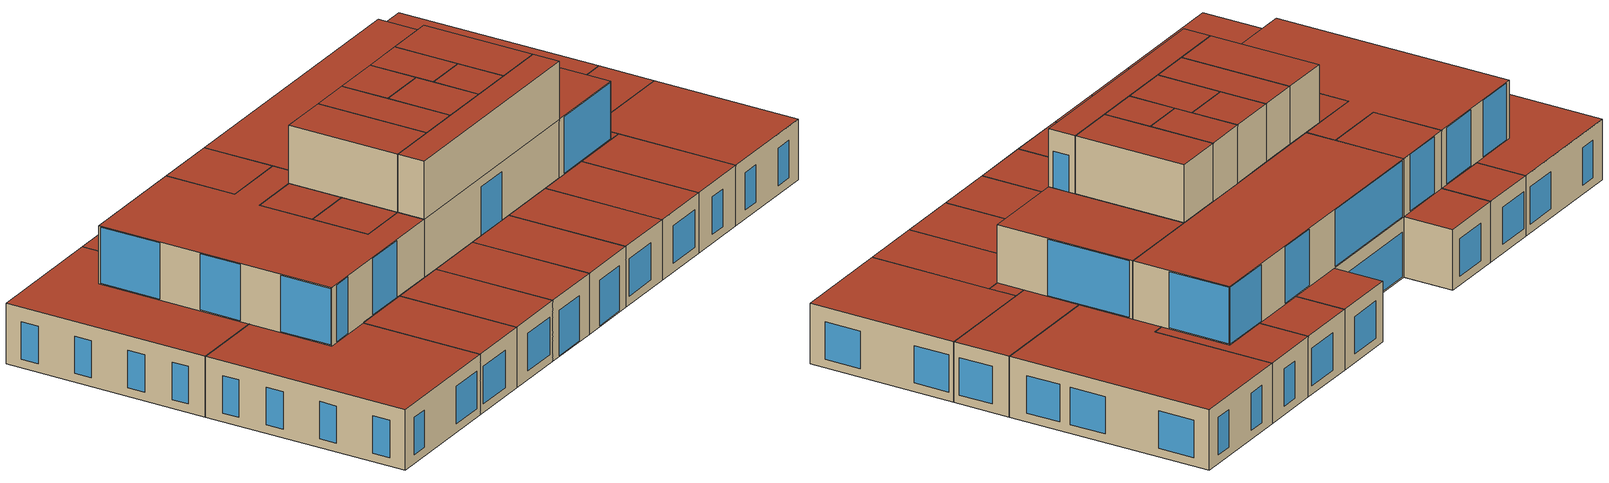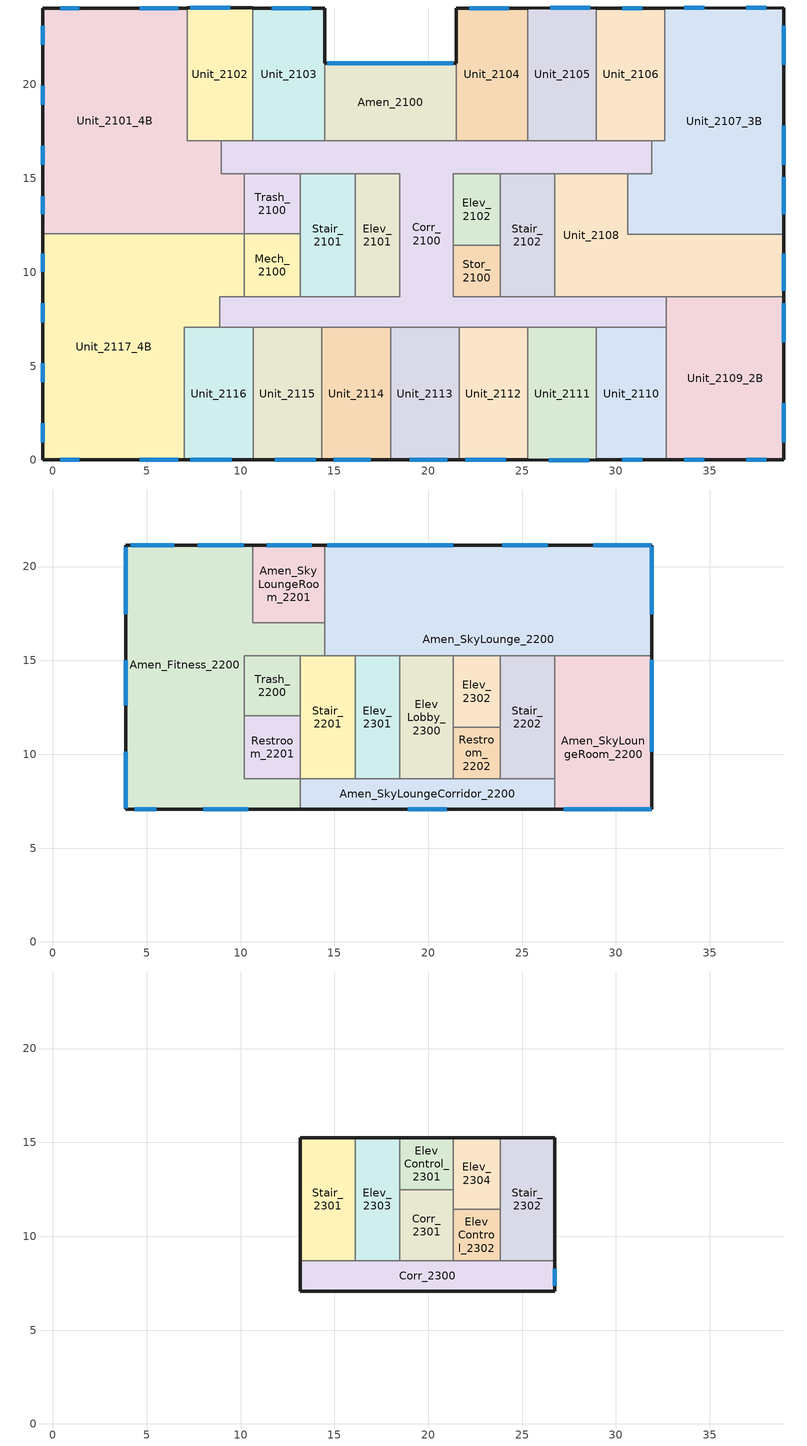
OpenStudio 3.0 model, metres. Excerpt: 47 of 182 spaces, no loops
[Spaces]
Unit_2117_4B
 floor adiabatic (Interior Floor): 10.21,12.05 10.21,8.69 8.88,8.69 8.88,7.07 7.01,7.07 7.01,0 -0.53,0 -0.53,12.05 z61.49
 wall outside: -0.53,12.05 -0.53,0 7.01,0 z61.49:65
 wall to Unit_2116: 7.01,0 7.01,7.07 8.88,7.07 z61.49:65
 wall to Unit_2101_4B: 10.21,12.05 -0.53,12.05 z61.49:65
 wall to Mech_2100: 10.21,8.69 10.21,12.05 z61.49:65
 wall to Corr_2100: 8.88,7.07 8.88,8.69 10.21,8.69 z61.49:65
 window (SEC-2015 Glazing - Fixed Metal Frame - N 1): -0.53,1.95 -0.53,0.93 / -0.53,5.16 -0.53,4.14 / -0.53,8.36 -0.53,7.35 / -0.53,11 -0.53,10.03 z62:64.16
 window: 4.62,0 6.69,0 / 0.4,0 1.41,0 z62:64.16
 roof outside: 7.01,0 7.01,7.07 3.87,7.07 3.87,12.05 -0.53,12.05 -0.53,0 z65
Unit_2116
 floor adiabatic (Interior Floor): 10.68,7.07 10.68,0 7.01,0 7.01,7.07 z61.49
 wall outside: 7.01,0 10.68,0 z61.49:65
 wall to Unit_2115: 10.68,0 10.68,7.07 z61.49:65
 wall to Corr_2100: 10.68,7.07 8.88,7.07 z61.49:65
 window: 7.33,0 9.52,0 z62:64.16
 roof outside: 10.68,0 10.68,7.07 7.01,7.07 7.01,0 z65
Unit_2115
 floor adiabatic (Interior Floor): 14.33,7.07 14.33,0 10.68,0 10.68,7.07 z61.49
 wall outside: 10.68,0 14.33,0 z61.49:65
 wall to Corr_2100: 14.33,7.07 10.68,7.07 z61.49:65
 wall to Unit_2114: 14.33,0 14.33,7.07 z61.49:65
 window: 11.81,0 14,0 z62:64.16
 roof outside: 10.68,0 14.33,0 14.33,7.07 10.68,7.07 z65
Unit_2114
 floor adiabatic (Interior Floor): 18,7.07 18,0 14.33,0 14.33,7.07 z61.49
 wall outside: 14.33,0 18,0 z61.49:65
 wall to Corr_2100: 18,7.07 14.33,7.07 z61.49:65
 wall to Unit_2113: 18,0 18,7.07 z61.49:65
 window: 14.96,0 16.94,0 z61.54:64.16
 roof outside: 14.33,0 18,0 18,7.07 14.33,7.07 z65
Unit_2113
 floor adiabatic (Interior Floor): 21.64,7.07 21.64,0 18,0 18,7.07 z61.49
 wall outside: 18,0 21.64,0 z61.49:65
 wall to Unit_2112: 21.64,0 21.64,7.07 z61.49:65
 wall to Corr_2100: 21.64,7.07 18,7.07 z61.49:65
 window: 19.02,0 21.01,0 z61.54:64.16
 roof outside: 21.64,0 21.64,7.07 18,7.07 18,0 z65
Unit_2112
 floor adiabatic (Interior Floor): 25.3,7.07 25.3,0 21.64,0 21.64,7.07 z61.49
 wall outside: 21.64,0 25.3,0 z61.49:65
 wall to Unit_2111: 25.3,0 25.3,7.07 z61.49:65
 wall to Corr_2100: 25.3,7.07 21.64,7.07 z61.49:65
 window: 21.96,0 24.14,0 z62:64.16
 roof outside: 25.3,0 25.3,7.07 21.64,7.07 21.64,0 z65
Unit_2111
 floor adiabatic (Interior Floor): 28.96,7.07 28.96,0 25.3,0 25.3,7.07 z61.49
 wall outside: 25.3,0 28.96,0 z61.49:65
 wall to Unit_2110: 28.96,0 28.96,7.07 z61.49:65
 wall to Corr_2100: 28.96,7.07 25.3,7.07 z61.49:65
 window: 26.41,0 28.59,0 z62:64.16
 roof outside: 28.96,0 28.96,7.07 25.3,7.07 25.3,0 z65
Unit_2110
 floor adiabatic (Interior Floor): 32.69,7.07 32.69,0 28.96,0 28.96,7.07 z61.49
 wall outside: 28.96,0 32.69,0 z61.49:65
 wall to Corr_2100: 32.69,7.07 28.96,7.07 z61.49:65
 wall to Unit_2109_2B: 32.69,0 32.69,7.07 z61.49:65
 window: 30.35,0 31.4,0 z62:64.16
 roof outside: 28.96,0 32.69,0 32.69,7.07 28.96,7.07 z65
Unit_2109_2B
 floor adiabatic (Interior Floor): 38.94,8.69 38.94,0 32.69,0 32.69,8.69 z61.49
 wall outside: 32.69,0 38.94,0 38.94,8.69 z61.49:65
 wall to Corr_2100: 32.69,8.69 32.69,7.07 z61.49:65
 wall to Unit_2108: 38.94,8.69 32.69,8.69 z61.49:65
 window: 38.94,6.28 38.94,8.36 / 38.94,0.93 38.94,3.02 / 33.65,0 34.7,0 / 36.95,0 38,0 z62:64.16
 roof outside: 38.94,0 38.94,8.69 32.69,8.69 32.69,0 z65
Corr_2100
 floor adiabatic (Interior Floor): 31.92,17.01 31.92,15.25 21.34,15.25 21.34,8.69 32.69,8.69 32.69,7.07 8.88,7.07 8.88,8.69 18.48,8.69 18.48,15.24 8.97,15.24 8.97,17.01 z61.49
 wall to Mech_2100: 13.17,8.69 10.21,8.69 z61.49:65
 wall to Stair_2101: 16.1,8.69 13.17,8.69 / 13.17,15.24 16.1,15.24 z61.49:65
 wall to Elev_2101: 16.1,15.24 18.48,15.24 18.48,8.69 16.1,8.69 z61.49:65
 wall to Trash_2100: 10.21,15.24 13.17,15.24 z61.49:65
 wall to Unit_2101_4B: 8.97,17.01 8.97,15.24 10.21,15.24 z61.49:65
 wall to Unit_2102: 10.66,17.01 8.97,17.01 z61.49:65
 wall to Unit_2103: 14.48,17.01 10.66,17.01 z61.49:65
 wall to Amen_2100: 21.48,17.01 14.48,17.01 z61.49:65
 wall to Unit_2104: 25.31,17.01 21.48,17.01 z61.49:65
 wall to Unit_2105: 28.96,17.01 25.31,17.01 z61.49:65
 wall to Unit_2106: 31.92,17.01 28.96,17.01 z61.49:65
 wall to Unit_2107_3B: 30.63,15.25 31.92,15.25 31.92,17.01 z61.49:65
 wall to Unit_2108: 26.75,15.25 30.63,15.25 / 32.69,8.69 26.75,8.69 z61.49:65
 wall to Stair_2102: 23.83,15.25 26.75,15.25 / 26.75,8.69 23.83,8.69 z61.49:65
 wall to Elev_2102: 21.34,11.44 21.34,15.25 23.83,15.25 z61.49:65
 wall to Stor_2100: 23.83,8.69 21.34,8.69 21.34,11.44 z61.49:65
 roof outside: 32.69,7.07 32.69,8.69 31.92,8.69 31.92,7.07 z65; 26.75,15.24 30.63,15.25 26.75,15.25 z65; 21.34,15.24 23.83,15.24 23.83,15.25 21.34,15.25 z65; 23.83,15.24 26.75,15.24 26.75,15.25 23.83,15.25 z65
Mech_2100
 floor adiabatic (Interior Floor): 13.17,12.05 13.17,8.69 10.21,8.69 10.21,12.05 z61.49
 wall to Stair_2101: 13.17,8.69 13.17,12.05 z61.49:65
 wall to Trash_2100: 13.17,12.05 10.21,12.05 z61.49:65
Stair_2101
 floor adiabatic (Interior Floor): 16.1,15.24 16.1,8.69 13.17,8.69 13.17,15.24 z61.49
 wall to Trash_2100: 13.17,15.24 13.17,12.05 z61.49:65
 wall to Elev_2101: 16.1,8.69 16.1,15.24 z61.49:65
Elev_2101
 floor adiabatic (Interior Floor): 18.48,15.24 18.48,8.69 16.1,8.69 16.1,15.24 z61.49
Stor_2100
 floor adiabatic (Interior Floor): 23.83,11.44 23.83,8.69 21.34,8.69 21.34,11.44 z61.49
 wall to Stair_2102: 23.83,8.69 23.83,11.44 z61.49:65
 wall to Elev_2102: 23.83,11.44 21.34,11.44 z61.49:65
Stair_2102
 floor adiabatic (Interior Floor): 26.75,15.25 26.75,8.69 23.83,8.69 23.83,15.25 z61.49
 wall to Unit_2108: 26.75,8.69 26.75,15.25 z61.49:65
 wall to Elev_2102: 23.83,15.25 23.83,11.44 z61.49:65
 roof outside: 23.83,15.24 26.75,15.24 26.75,15.25 23.83,15.25 z65
Unit_2108
 floor adiabatic (Interior Floor): 30.63,15.25 30.63,12.03 38.94,12.03 38.94,8.69 26.75,8.69 26.75,15.25 z61.49
 wall outside: 38.94,8.69 38.94,12.03 z61.49:65
 wall to Unit_2107_3B: 38.94,12.03 30.63,12.03 30.63,15.25 z61.49:65
 window: 38.94,9.01 38.94,11 z62:64.16
 ceiling adiabatic (Interior Ceiling): 30.63,12.03 30.63,15.25 26.75,15.24 26.75,12.03 z65
 roof outside: 38.94,8.69 38.94,12.03 31.92,12.03 31.92,8.69 z65
Elev_2102
 floor adiabatic (Interior Floor): 23.83,15.25 23.83,11.44 21.34,11.44 21.34,15.25 z61.49
 roof outside: 21.34,15.24 23.83,15.24 23.83,15.25 21.34,15.25 z65
Unit_2107_3B
 floor adiabatic (Interior Floor): 38.94,24.08 38.94,12.03 30.63,12.03 30.63,15.25 31.92,15.25 31.92,17.01 32.61,17.01 32.61,24.08 z61.49
 wall outside: 38.94,12.03 38.94,24.08 32.61,24.08 z61.49:65
 wall to Unit_2106: 32.61,24.08 32.61,17.01 31.92,17.01 z61.49:65
 window: 38.94,21.06 38.94,23.15 / 38,24.08 36.95,24.08 / 38.94,13.08 38.94,15.07 / 38.94,15.72 38.94,17.8 / 34.7,24.08 33.65,24.08 z62:64.16
 roof outside: 38.94,12.03 38.94,24.08 32.61,24.08 32.61,17.01 31.92,17.01 31.92,12.03 z65
Unit_2101_4B
 floor adiabatic (Interior Floor): 7.15,24.08 7.15,17.01 8.97,17.01 8.97,15.24 10.21,15.24 10.21,12.05 -0.53,12.05 -0.53,24.08 z61.49
 wall outside: 7.15,24.08 -0.53,24.08 -0.53,12.05 z61.49:65
 wall to Trash_2100: 10.21,12.05 10.21,15.24 z61.49:65
 wall to Unit_2102: 8.97,17.01 7.15,17.01 7.15,24.08 z61.49:65
 window (SEC-2015 Glazing - Fixed Metal Frame - N 1): -0.53,14.05 -0.53,13.08 / -0.53,16.73 -0.53,15.72 / -0.53,23.15 -0.53,22.13 / -0.53,19.94 -0.53,18.92 z62:64.16
 window: 6.69,24.08 4.62,24.08 / 1.41,24.08 0.4,24.08 z62:64.16
 roof outside: 3.87,12.05 3.87,21.13 7.15,21.13 7.15,24.08 -0.53,24.08 -0.53,12.05 z65
Trash_2100
 floor adiabatic (Interior Floor): 13.17,15.24 13.17,12.05 10.21,12.05 10.21,15.24 z61.49
Unit_2102
 floor adiabatic (Interior Floor): 10.66,24.08 10.66,17.01 7.15,17.01 7.15,24.08 z61.49
 wall outside: 10.66,24.08 7.15,24.08 z61.49:65
 wall to Unit_2103: 10.66,17.01 10.66,24.08 z61.49:65
 window: 9.45,24.08 7.33,24.08 z62:64.16
 roof outside: 10.66,21.13 10.66,24.08 7.15,24.08 7.15,21.13 z65
Unit_2103
 floor adiabatic (Interior Floor): 14.48,24.08 14.48,17.01 10.66,17.01 10.66,24.08 z61.49
 wall outside: 14.48,21.13 14.48,24.08 10.66,24.08 z61.49:65
 wall to Amen_2100: 14.48,17.01 14.48,21.13 z61.49:65
 window: 13.77,24.08 11.66,24.08 z62:64.16
 roof outside: 14.48,21.13 14.48,24.08 10.66,24.08 10.66,21.13 z65
Amen_2100
 floor adiabatic (Interior Floor): 21.48,21.13 21.48,17.01 14.48,17.01 14.48,21.13 z61.49
 wall outside: 21.48,21.13 14.48,21.13 z61.49:65
 wall to Unit_2104: 21.48,17.01 21.48,21.13 z61.49:65
 window: 21.34,21.13 14.62,21.13 z61.57:64.16
Unit_2104
 floor adiabatic (Interior Floor): 25.31,24.08 25.31,17.01 21.48,17.01 21.48,24.08 z61.49
 wall outside: 25.31,24.08 21.48,24.08 21.48,21.13 z61.49:65
 wall to Unit_2105: 25.31,17.01 25.31,24.08 z61.49:65
 window: 24.3,24.08 22.19,24.08 z62:64.16
 roof outside: 21.48,21.13 25.31,21.13 25.31,24.08 21.48,24.08 z65
Unit_2105
 floor adiabatic (Interior Floor): 28.96,24.08 28.96,17.01 25.31,17.01 25.31,24.08 z61.49
 wall outside: 28.96,24.08 25.31,24.08 z61.49:65
 wall to Unit_2106: 28.96,17.01 28.96,24.08 z61.49:65
 window: 28.62,24.08 26.51,24.08 z62:64.16
 roof outside: 28.96,21.13 28.96,24.08 25.31,24.08 25.31,21.13 z65
Unit_2106
 floor adiabatic (Interior Floor): 32.61,24.08 32.61,17.01 28.96,17.01 28.96,24.08 z61.49
 wall outside: 32.61,24.08 28.96,24.08 z61.49:65
 window: 31.4,24.08 30.35,24.08 z62:64.16
 roof outside: 32.61,17.01 32.61,24.08 28.96,24.08 28.96,21.13 31.92,21.13 31.92,17.01 z65
Amen_Fitness_2200
 floor to Corr_2100: 8.88,8.69 13.17,8.69 13.17,7.07 8.88,7.07 z65; 8.97,17.01 14.48,17.01 14.48,15.24 8.97,15.24 z65
 floor to Unit_2102: 10.66,21.13 10.66,17.01 7.15,17.01 7.15,21.13 z65
 floor to Unit_2117_4B: 3.87,12.05 10.21,12.05 10.21,8.69 8.88,8.69 8.88,7.07 3.87,7.07 z65
 floor to Unit_2101_4B: 7.15,21.13 7.15,17.01 8.97,17.01 8.97,15.24 10.21,15.24 10.21,12.05 3.87,12.05 3.87,21.13 z65
 wall outside: 10.66,21.13 3.87,21.13 3.87,7.07 13.17,7.07 z65:68.35
 wall to Amen_SkyLoungeRoom_2201: 14.48,17.01 10.66,17.01 10.66,21.13 z65:68.35
 wall to Amen_SkyLounge_2200: 14.48,15.24 14.48,17.01 z65:68.35
 wall to Stair_2201: 13.17,15.24 14.48,15.24 z65:68.35
 wall to Trash_2200: 10.21,12.05 10.21,15.24 13.17,15.24 z65:68.35
 wall to Restroom_2201: 13.17,8.69 10.21,8.69 10.21,12.05 z65:68.35
 wall to Amen_SkyLoungeCorridor_2200: 13.17,7.07 13.17,8.69 z65:68.35
 window: 8.02,7.07 10.41,7.07 / 4.36,7.07 5.51,7.07 / 10.16,21.13 7.73,21.13 / 6.48,21.13 4.17,21.13 z65.05:68.3
 window (SEC-2015 Glazing - Fixed Metal Frame - N 1): 3.87,21.02 3.87,17.46 / 3.87,15.02 3.87,12.6 / 3.87,10.14 3.87,7.12 z65.05:68.3
 roof outside: 13.17,7.07 13.17,8.69 10.21,8.69 10.21,15.24 14.48,15.24 14.48,17.01 10.66,17.01 10.66,21.13 3.87,21.13 3.87,7.07 z68.35
Amen_SkyLoungeCorridor_2200
 floor to Corr_2100: 26.75,8.69 26.75,7.07 13.17,7.07 13.17,8.69 z65
 wall outside: 13.17,7.07 26.75,7.07 z65:68.35
 wall to Elev_2301: 18.48,8.69 16.1,8.69 z65:68.35
 wall to Elev Lobby_2300: 21.34,8.69 18.48,8.69 z65:68.35
 wall to Restroom_2202: 23.83,8.69 21.34,8.69 z65:68.35
 wall to Stair_2202: 26.75,8.69 23.83,8.69 z65:68.35
 wall to Amen_SkyLoungeRoom_2200: 26.75,7.07 26.75,8.69 z65:68.35
 wall to Stair_2201: 16.1,8.69 13.17,8.69 z65:68.35
 window: 18.9,7.07 20.98,7.07 z65:67.79
Amen_SkyLoungeRoom_2200
 floor adiabatic (Interior Floor): 30.63,15.24 30.63,12.03 26.75,12.03 26.75,15.24 z65
 floor to Unit_2107_3B: 31.92,15.24 31.92,12.03 30.63,12.03 30.63,15.24 z65
 floor to Unit_2108: 31.92,12.03 31.92,8.69 26.75,8.69 26.75,12.03 z65; 30.63,15.25 26.75,15.24 26.75,15.25 z65
 floor ground: 31.92,15.25 31.92,15.24 30.63,15.24 30.63,15.25 z65; 30.63,15.25 30.63,15.24 26.75,15.24 z65
 floor to Corr_2100: 31.92,8.69 31.92,7.07 26.75,7.07 26.75,8.69 z65
 wall outside: 26.75,7.07 31.92,7.07 31.92,15.25 z65:68.35
 wall to Stair_2202: 26.75,15.25 26.75,8.69 z65:68.35
 wall to Amen_SkyLounge_2200: 31.92,15.25 26.75,15.25 z65:68.35
 window: 27.22,7.07 31.87,7.07 / 31.92,10.14 31.92,15.04 z65.05:68.3
 roof outside: 31.92,7.07 31.92,15.25 26.75,15.25 26.75,7.07 z68.35
Restroom_2201
 floor to Mech_2100: 13.17,12.05 13.17,8.69 10.21,8.69 10.21,12.05 z65
 wall to Trash_2200: 13.17,12.05 10.21,12.05 z65:68.35
 wall to Stair_2201: 13.17,8.69 13.17,12.05 z65:68.35
 roof outside: 13.17,8.69 13.17,12.05 10.21,12.05 10.21,8.69 z68.35
Stair_2201
 floor to Stair_2101: 16.1,15.24 16.1,8.69 13.17,8.69 13.17,15.24 z65
 wall to Trash_2200: 13.17,15.24 13.17,12.05 z65:68.35
 wall to Amen_SkyLounge_2200: 16.1,15.24 14.48,15.24 z65:68.35
 wall to Elev_2301: 16.1,8.69 16.1,15.24 z65:68.35
Elev_2301
 floor to Elev_2101: 18.48,15.24 18.48,8.69 16.1,8.69 16.1,15.24 z65
 wall to Amen_SkyLounge_2200: 18.48,15.24 16.1,15.24 z65:68.35
 wall to Elev Lobby_2300: 18.48,8.69 18.48,15.24 z65:68.35
Elev Lobby_2300
 floor to Corr_2100: 21.34,15.24 21.34,8.69 18.48,8.69 18.48,15.24 19.27,15.24 z65; 21.34,15.25 21.34,15.24 19.27,15.24 z65
 wall to Amen_SkyLounge_2200: 21.34,15.25 18.48,15.24 z65:68.35
 wall to Elev_2302: 21.34,11.44 21.34,15.25 z65:68.35
 wall to Restroom_2202: 21.34,8.69 21.34,11.44 z65:68.35
Restroom_2202
 floor to Stor_2100: 21.34,11.44 23.83,11.44 23.83,8.69 21.34,8.69 z65
 wall to Elev_2302: 23.83,11.44 21.34,11.44 z65:68.35
 wall to Stair_2202: 23.83,8.69 23.83,11.44 z65:68.35
Stair_2202
 floor to Stair_2102: 26.75,15.24 26.75,8.69 23.83,8.69 23.83,15.24 z65
 wall to Elev_2302: 23.83,15.25 23.83,11.44 z65:68.35
 wall to Amen_SkyLounge_2200: 26.75,15.25 23.83,15.25 z65:68.35
Elev_2302
 floor to Elev_2102: 23.83,15.24 23.83,11.44 21.34,11.44 21.34,15.24 z65
 wall to Amen_SkyLounge_2200: 23.83,15.25 21.34,15.25 z65:68.35
Trash_2200
 floor to Trash_2100: 13.17,15.24 13.17,12.05 10.21,12.05 10.21,15.24 z65
 roof outside: 13.17,12.05 13.17,15.24 10.21,15.24 10.21,12.05 z68.35
Amen_SkyLounge_2200
 floor to Unit_2106: 31.92,21.13 31.92,17.01 28.96,17.01 28.96,21.13 z65
 floor to Amen_2100: 21.48,21.13 21.48,17.01 14.48,17.01 14.48,21.13 z65
 floor to Unit_2104: 25.31,21.13 25.31,17.01 21.48,17.01 21.48,21.13 z65
 floor to Unit_2105: 28.96,21.13 28.96,17.01 25.31,17.01 25.31,21.13 z65
 floor to Corr_2100: 31.92,17.01 31.92,15.25 21.34,15.25 19.27,15.24 14.48,15.24 14.48,17.01 z65
 floor ground: 19.27,15.24 18.48,15.24 14.48,15.24 z65
 wall outside: 31.92,15.25 31.92,21.13 14.48,21.13 z65:68.35
 wall to Amen_SkyLoungeRoom_2201: 14.48,21.13 14.48,17.01 z65:68.35
 window: 31.92,17.46 31.92,21.04 / 31.87,21.13 28.8,21.13 / 26.36,21.13 23.95,21.13 / 21.34,21.13 14.63,21.13 z65.05:68.3
 roof outside: 18.48,15.24 21.34,15.25 31.92,15.25 31.92,21.13 14.48,21.13 14.48,15.24 z68.35
Amen_SkyLoungeRoom_2201
 floor to Unit_2103: 14.48,21.13 14.48,17.01 10.66,17.01 10.66,21.13 z65
 wall outside: 14.48,21.13 10.66,21.13 z65:68.35
 window: 13.8,21.13 11.41,21.13 z65.05:68.3
 roof outside: 14.48,17.01 14.48,21.13 10.66,21.13 10.66,17.01 z68.35
Corr_2300
 floor to Amen_SkyLoungeCorridor_2200: 26.75,8.69 26.75,7.07 13.17,7.07 13.17,8.69 z68.35
 wall outside: 13.17,8.69 13.17,7.07 26.75,7.07 26.75,8.69 z68.35:71.7
 wall to Elev_2303: 18.48,8.69 16.1,8.69 z68.35:71.7
 wall to Corr_2301: 21.34,8.69 18.48,8.69 z68.35:71.7
 wall to Elev Control_2302: 23.83,8.69 21.34,8.69 z68.35:71.7
 wall to Stair_2302: 26.75,8.69 23.83,8.69 z68.35:71.7
 wall to Stair_2301: 16.1,8.69 13.17,8.69 z68.35:71.7
 window: 26.75,7.36 26.75,8.28 z68.35:70.49
 roof outside: 26.75,7.07 26.75,8.69 13.17,8.69 13.17,7.07 z71.7
Stair_2301
 floor to Stair_2201: 16.1,15.24 16.1,8.69 13.17,8.69 13.17,15.24 z68.35
 wall outside: 16.1,15.24 13.17,15.24 13.17,8.69 z68.35:71.7
 wall to Elev_2303: 16.1,8.69 16.1,15.24 z68.35:71.7
 roof outside: 13.17,8.69 16.1,8.69 16.1,15.24 13.17,15.24 z71.7
Elev_2303
 floor to Elev_2301: 18.48,15.24 18.48,8.69 16.1,8.69 16.1,15.24 z68.35
 wall outside: 18.48,15.24 16.1,15.24 z68.35:71.7
 wall to Elev Control_2301: 18.48,12.47 18.48,15.24 z68.35:71.7
 wall to Corr_2301: 18.48,8.69 18.48,12.47 z68.35:71.7
 roof outside: 18.48,8.69 18.48,15.24 16.1,15.24 16.1,8.69 z71.7
Corr_2301
 floor to Elev Lobby_2300: 21.34,12.47 21.34,8.69 18.48,8.69 18.48,12.47 z68.35
 wall to Elev Control_2301: 21.34,12.47 18.48,12.47 z68.35:71.7
 wall to Elev_2304: 21.34,11.44 21.34,12.47 z68.35:71.7
 wall to Elev Control_2302: 21.34,8.69 21.34,11.44 z68.35:71.7
 roof outside: 21.34,8.69 21.34,12.47 18.48,12.47 18.48,8.69 z71.7
Elev Control_2302
 floor to Restroom_2202: 23.83,11.44 23.83,8.69 21.34,8.69 21.34,11.44 z68.35
 wall to Elev_2304: 23.83,11.44 21.34,11.44 z68.35:71.7
 wall to Stair_2302: 23.83,8.69 23.83,11.44 z68.35:71.7
 roof outside: 23.83,8.69 23.83,11.44 21.34,11.44 21.34,8.69 z71.7
Stair_2302
 floor to Stair_2202: 26.75,15.25 26.75,8.69 23.83,8.69 23.83,15.25 z68.35
 wall outside: 26.75,8.69 26.75,15.25 23.83,15.25 z68.35:71.7
 wall to Elev_2304: 23.83,15.25 23.83,11.44 z68.35:71.7
 roof outside: 26.75,8.69 26.75,15.25 23.83,15.25 23.83,8.69 z71.7
Elev_2304
 floor to Elev_2302: 23.83,15.25 23.83,11.44 21.34,11.44 21.34,15.25 z68.35
 wall outside: 23.83,15.25 21.34,15.25 z68.35:71.7
 wall to Elev Control_2301: 21.34,15.25 21.34,12.47 z68.35:71.7
 roof outside: 23.83,11.44 23.83,15.25 21.34,15.25 21.34,11.44 z71.7
Elev Control_2301
 floor to Elev Lobby_2300: 21.34,15.25 21.34,12.47 18.48,12.47 18.48,15.24 z68.35
 wall outside: 21.34,15.25 18.48,15.24 z68.35:71.7
 roof outside: 18.48,12.47 21.34,12.47 21.34,15.25 18.48,15.24 z71.7
[Building]
1300 NE 45th: North Axis {deg}=90; Space Type=SEC2015-MF-Residential_1B; Default Construction Set=2015 Seattle Energy Code - MF; Default Schedule Set=SEC2015-MF-RESIDENTIAL-SCH-SET
[Site]
SEATTLE: Latitude {deg}=47.45; Longitude {deg}=-122.3; Time Zone {hr}=-8; Elevation {m}=122
[ClimateZones]
Climate Zone Institution Name 1=ASHRAE; Climate Zone Document Name 1=ANSI/ASHRAE Standard 169; Climate Zone Document Year 1=2006; Climate Zone Value 1=4C; Climate Zone Institution Name 2=CEC; Climate Zone Document Name 2=California Climate Zone Descriptions; Climate Zone Document Year 2=1995
[SizingPeriod:DesignDay] Barometric Pressure {Pa}=99868; Sky Clearness=0; Rain Indicator=0; Snow Indicator=0; Day of Month=21; Daylight Saving Time Indicator=0; Dry-Bulb Temperature Range Modifier Type=DefaultMultipliers
Name | Maximum Dry-Bulb Temperature {C} | Daily Dry-Bulb Temperature Range {deltaC} | Humidity Indicating Conditions at Maximum Dry-Bulb | Wind Speed {m/s} | Wind Direction {deg} | Month | Day Type | Humidity Indicating Type | Solar Model Indicator | ASHRAE Taub | ASHRAE Taud
SEATTLE Ann Htg 99.6% Condns DB | -4.2 | 0 | -4.2 | 4.3 | 20 | 12 | WinterDesignDay | Wetbulb | ASHRAEClearSky
SEATTLE Ann Hum_n 99.6% Condns DP=>MCDB | -0.4 | 0 | -13 | 4.3 | 20 | 12 | WinterDesignDay | Dewpoint | ASHRAEClearSky
SEATTLE Ann Htg Wind 99.6% Condns WS=>MCDB | 5.6 | 0 | 5.6 | 12.1 | 20 | 12 | WinterDesignDay | Wetbulb | ASHRAEClearSky
SEATTLE Ann Clg .4% Condns DB=>MWB | 29.4 | 10.4 | 18.3 | 4.2 | 350 | 8 | SummerDesignDay | Wetbulb | ASHRAETau | 0.352 | 2.561
[Construction]
SEC-2015 Comm Group R BG ExtWall: R-13 + R-6 CI: Concrete - 8 inch - 140 lb/ft3, R-6 CI, R-13 Cavity (R-6 eff), 5/8 in. Gypsum Board
Interior Floor: F16 Acoustic tile, F05 Ceiling air space resistance, M11 100mm lightweight concrete
Interior Wall: G01a 19mm gypsum board, F04 Wall air space resistance, G01a 19mm gypsum board
Interior Ceiling: M11 100mm lightweight concrete, F05 Ceiling air space resistance, F16 Acoustic tile
SEC-2015 Opaque Door- Swinging: SEC-2015 Opaque Door- Swinging - Material
SEC-2015 Comm Group R ExtRoof IEAD: Roof Membrane, IEAD Roof Insulation R-36.7 IP, Metal Decking
SEC-2015 Comm Group R AG ExtWall SteelFrame: R-19 + R-8.5 CI: Stucco - 7/8 inch, 5/8 in. Gypsum Board, R-8.5 CI, R-19 Cavity (R-7.1 eff), 5/8 in. Gypsum Board
SEC-2015 Comm Group R Exposed Floor Mass: Floor Insulation R-32 IP, MAT-CC05 8 HW CONCRETE, CP02 CARPET PAD 2
SEC-2015 Glazed Door - SEW: SEC-2015 Glazed Door - SEW - Material
SEC-2015 Glazing - Fixed Metal Frame - SEW: SEC-2015 Glazing - Fixed Metal Frame - SEW - Material
SEC-2015 Opaque Door- NonSwinging: SEC-2015 Opaque Door- NonSwinging - Material
SEC-2015 Glazing - Fixed Metal Frame - N 1: SEC-2015 Glazing - Fixed Metal Frame - N - Material
[Material]
Name | Roughness | Thickness {m} | Conductivity {W/m-K} | Density {kg/m3} | Specific Heat {J/kg-K} | Thermal Absorptance | Solar Absorptance | Visible Absorptance
Concrete - 8 inch - 140 lb/ft3 | MediumRough | 0.2032 | 1.94902 | 2239.06 | 921.096 | 0.9 | 0.7 | 0.7
Roof Membrane | VeryRough | 0.0095 | 0.16 | 1121.29 | 1460 | 0.9 | 0.7 | 0.7
Metal Decking | MediumSmooth | 0.0015 | 45.006 | 7680 | 418.4 | 0.9 | 0.6 | 0.6
F16 Acoustic tile | MediumSmooth | 0.0191 | 0.06 | 368 | 590 | 0.9 | 0.3 | 0.3
M11 100mm lightweight concrete | MediumRough | 0.1016 | 0.53 | 1280 | 840 | 0.9 | 0.5 | 0.5
G01a 19mm gypsum board | MediumSmooth | 0.019 | 0.16 | 800 | 1090 | 0.9 | 0.4 | 0.4
5/8 in. Gypsum Board | MediumSmooth | 0.0159 | 0.16 | 800 | 1090 | 0.9 | 0.7 | 0.7
IEAD Roof Insulation R-36.7 IP | MediumRough | 0.316696 | 0.049 | 265 | 836.8 | 0.9 | 0.7 | 0.7
MAT-CC05 8 HW CONCRETE | Rough | 0.20321 | 1.311 | 2240 | 836.8 | 0.9 | 0.7 | 0.7
Floor Insulation R-32 IP | MediumRough | 0.253598 | 0.045 | 265 | 836.8 | 0.9 | 0.7 | 0.7
R-6 CI | MediumSmooth | 0.024323 | 0.0230188 | 16.0185 | 1130.436
R-13 Cavity (R-6 eff) | MediumSmooth | 0.024323 | 0.0230188 | 16.0185 | 1130.436 | 0.9
Stucco - 7/8 inch | Smooth | 0.022352 | 0.701106 | 1855.1 | 837.36
R-8.5 CI | MediumSmooth | 0.0344576 | 0.0230188 | 16.0185 | 1130.436
R-19 Cavity (R-7.1 eff) | MediumSmooth | 0.0287823 | 0.0230188 | 16.0185 | 1130.436 | 0.9
[Material:NoMass]
Name | Roughness | Thermal Resistance {m2-K/W} | Thermal Absorptance | Solar Absorptance | Visible Absorptance
CP02 CARPET PAD 2 | VeryRough | 0.21648 | 0.9 | 0.7 | 0.8
SEC-2015 Opaque Door- Swinging - Material | Smooth | 0.475497
SEC-2015 Opaque Door- NonSwinging - Material | Smooth | 0.517764
[Material:AirGap]
Name | Thermal Resistance {m2-K/W}
F05 Ceiling air space resistance | 0.18
F04 Wall air space resistance | 0.15
[WindowMaterial:Blind]
Window Material Blind 1: Slat Width {m}=0.025; Slat Separation {m}=0.01875; Front Side Slat Beam Solar Reflectance=0.5; Back Side Slat Beam Solar Reflectance=0.5; Front Side Slat Diffuse Solar Reflectance=0.5; Back Side Slat Diffuse Solar Reflectance=0.5; Slat Beam Visible Transmittance=0
[DefaultSurfaceConstructions]
Name | Floor Construction | Wall Construction | Roof Ceiling Construction
Default Surface Constructions 23 | Interior Floor | Interior Wall | Interior Ceiling
Default Surface Constructions 24 | SEC-2015 Comm Group R Slab-On-Ground | SEC-2015 Comm Group R BG ExtWall: R-13 + R-6 CI
Default Surface Constructions 22 adj ext wall insulation adj ext wall insulation | SEC-2015 Comm Group R Exposed Floor Mass | SEC-2015 Comm Group R AG ExtWall SteelFrame: R-19 + R-8.5 CI | SEC-2015 Comm Group R ExtRoof IEAD
[DefaultSubSurfaceConstructions]
Name | Fixed Window Construction | Door Construction | Glass Door Construction | Overhead Door Construction
Default Sub Surface Constructions 15 | SEC-2015 Glazing - Fixed Metal Frame - SEW | SEC-2015 Opaque Door- Swinging | SEC-2015 Glazed Door - SEW | SEC-2015 Opaque Door- NonSwinging
Default Sub Surface Constructions 16
[WindowMaterial:SimpleGlazingSystem] Visible Transmittance=0.6
Name | U-Factor {W/m2-K} | Solar Heat Gain Coefficient
SEC-2015 Glazed Door - SEW - Material | 3.40696 | 0.35
SEC-2015 Glazing - Fixed Metal Frame - SEW - Material | 2.15774 | 0.35
SEC-2015 Glazing - Fixed Metal Frame - N - Material | 2.15774 | 0.53
[DefaultConstructionSet]
2015 Seattle Energy Code - MF: Default Exterior Surface Constructions=Default Surface Constructions 22 adj ext wall insulation adj ext wall insulation; Default Interior Surface Constructions=Default Surface Constructions 23; Default Ground Contact Surface Constructions=Default Surface Constructions 24; Default Exterior SubSurface Constructions=Default Sub Surface Constructions 15; Default Interior SubSurface Constructions=Default Sub Surface Constructions 16
[Construction:FfactorGroundFloor]
SEC-2015 Comm Group R Slab-On-Ground: F-Factor {W/m-K}=0.934597; Area {m2}=88.9082; PerimeterExposed {m}=40.2336
[Lights:Definition] Design Level Calculation Method=Watts/Area
Name | Watts per Space Floor Area {W/m2}
Amenity Lights Definition | 5.59723
Stair Lights Definition | 5.38196
Storage Lights Definition | 4.84376
Restroom Lights Definition | 7.53474
Elec/Mech Lights Definition | 7.31946
Apartment Lights Definition | 3.98265
Corridor Lights Definition | 5.16668
[DesignSpecification:OutdoorAir] Outdoor Air Method=Sum
Name | Outdoor Air Flow per Person {m3/s-person} | Outdoor Air Flow per Floor Area {m3/s-m2} | Outdoor Air Flow Rate {m3/s} | Outdoor Air Flow Air Changes per Hour {1/hr}
SEC-2015 MF-Apartment Ventilation-1B | 0 | 0 | 0.0141584
SEC-2015 MF-Corridor Ventilation; SEC-2015 MF-Storage Ventilation |  | 0.0006096
SEC-2015 MF-Amenity Ventilation | 0.00235974 | 0.0006096
SEC-2015 MF-Elec/MechRoom Ventilation; SEC-2015 MF- Restroom Ventilation; SEC-2015 MF-Stair Ventilation |  | 0.0003048
SEC-2015 MF-Apartment Ventilation-2B | 0 | 0 | 0.0259571
SEC-2015 MF-Apartment Ventilation-3B |  | 0 | 0.0259571 | 0
SEC-2015 MF-Apartment Ventilation-4B |  | 0 | 0.0353961 | 0
[ThermostatSetpoint:DualSetpoint]
Name | Heating Setpoint Temperature Schedule | Cooling Setpoint Temperature Schedule
Thermostat Setpoint Dual Setpoint 3; Thermostat Setpoint Dual Setpoint 4; Thermostat Setpoint Dual Setpoint 5; Thermostat Setpoint Dual Setpoint 40; Thermostat Setpoint Dual Setpoint 43; Thermostat Setpoint Dual Setpoint 44 | SEC2015-MF-Amenity_HtgSetp | SEC2015-MF-Amenity_ClgSetp
Thermostat Setpoint Dual Setpoint 11; Thermostat Setpoint Dual Setpoint 12; Thermostat Setpoint Dual Setpoint 13 | SEC2015-MF-Corridor_HtgSetp | SEC2015-MF-Corridor_ClgSetp
Thermostat Setpoint Dual Setpoint 16; Thermostat Setpoint Dual Setpoint 17; Thermostat Setpoint Dual Setpoint 18 | SEC2015-MF-ElecMech_HtgSetp | SEC2015-MF-ElecMech_ClgSetp
Thermostat Setpoint Dual Setpoint 29; Thermostat Setpoint Dual Setpoint 30; Thermostat Setpoint Dual Setpoint 31; Thermostat Setpoint Dual Setpoint 32; Thermostat Setpoint Dual Setpoint 33; Thermostat Setpoint Dual Setpoint 34; Thermostat Setpoint Dual Setpoint 48; Thermostat Setpoint Dual Setpoint 51; Thermostat Setpoint Dual Setpoint 52; Thermostat Setpoint Dual Setpoint 63; Thermostat Setpoint Dual Setpoint 64; Thermostat Setpoint Dual Setpoint 65; Thermostat Setpoint Dual Setpoint 66; Thermostat Setpoint Dual Setpoint 67; Thermostat Setpoint Dual Setpoint 68; Thermostat Setpoint Dual Setpoint 77; Thermostat Setpoint Dual Setpoint 83; Thermostat Setpoint Dual Setpoint 84
Thermostat Setpoint Dual Setpoint 138; Thermostat Setpoint Dual Setpoint 139; Thermostat Setpoint Dual Setpoint 140; Thermostat Setpoint Dual Setpoint 141; Thermostat Setpoint Dual Setpoint 142; Thermostat Setpoint Dual Setpoint 143; Thermostat Setpoint Dual Setpoint 144; Thermostat Setpoint Dual Setpoint 145; Thermostat Setpoint Dual Setpoint 146; Thermostat Setpoint Dual Setpoint 147; Thermostat Setpoint Dual Setpoint 148; Thermostat Setpoint Dual Setpoint 149; Thermostat Setpoint Dual Setpoint 150; Thermostat Setpoint Dual Setpoint 151; Thermostat Setpoint Dual Setpoint 152; Thermostat Setpoint Dual Setpoint 153; Thermostat Setpoint Dual Setpoint 154 | SEC2015-MF-Apartment_HtgSetp | SEC2015-MF-Apartment_ClgSetp
[People:Definition] Fraction Radiant=0.3
Name | Number of People Calculation Method | Number of People {people} | People per Space Floor Area {person/m2}
Apartment 1BR People Definition | People | 1
Amenity People Definition | People/Area |  | 0.107639
[ShadingControl]
Shading Control 1: Shading Type=InteriorBlind; Shading Device Material=Window Material Blind 1
[BuildingStory]
Name | Nominal Z Coordinate {m} | Nominal Floor to Floor Height {m}
Building Story 21 | 61.4934 | 3.5052
Building Story 22 | 64.9986 | 3.3528
Building Story 23 | 68.3514 | 3.3528
[Space] Default Construction Set=2015 Seattle Energy Code - MF
Name | Space Type | Building Story | Thermal Zone
Amen_Fitness_2200 | SEC2015-MF-Amenity | Building Story 22 | Thermal Zone: Amen_Fitness_2200
Amen_SkyLoungeCorridor_2200 | SEC2015-MF-Amenity | Building Story 22 | Thermal Zone: Amen_SkyLoungeCorridor_2200
Amen_SkyLoungeRoom_2200 | SEC2015-MF-Amenity | Building Story 22 | Thermal Zone: Amen_SkyLoungeRoom_2200
Restroom_2201 | SEC2015-MF-Restroom | Building Story 22 | Thermal Zone: Restroom_2201
Stair_2201 | SEC2015-MF-Stair | Building Story 22 | Thermal Zone: Stair_2201
Elev_2301 | SEC2015-MF-Shaft | Building Story 22 | Thermal Zone: Elev_2301
Elev Lobby_2300 | SEC2015-MF-Coridor | Building Story 22 | Thermal Zone: Elev Lobby_2300
Restroom_2202 | SEC2015-MF-Restroom | Building Story 22 | Thermal Zone: Restroom_2202
Stair_2202 | SEC2015-MF-Stair | Building Story 22 | Thermal Zone: Stair_2202
Elev_2302 | SEC2015-MF-Shaft | Building Story 22 | Thermal Zone: Elev_2302
Trash_2200 | SEC2015-MF-Storage | Building Story 22 | Thermal Zone: Trash_2200
Amen_SkyLounge_2200 | SEC2015-MF-Amenity | Building Story 22 | Thermal Zone: Amen_SkyLounge_2200
Amen_SkyLoungeRoom_2201 | SEC2015-MF-Amenity | Building Story 22 | Thermal Zone: Amen_SkyLoungeRoom_2201
Corr_2300 | SEC2015-MF-Coridor | Building Story 23 | Thermal Zone: Corr_2300
Stair_2301 | SEC2015-MF-Stair | Building Story 23 | Thermal Zone: Stair_2301
Elev_2303 | SEC2015-MF-Shaft | Building Story 23 | Thermal Zone: Elev_2303
Corr_2301 | SEC2015-MF-Coridor | Building Story 23 | Thermal Zone: Corr_2301
Elev Control_2302 | SEC2015-MF-Transformer | Building Story 23 | Thermal Zone: Elev Control_2302
Stair_2302 | SEC2015-MF-Stair | Building Story 23 | Thermal Zone: Stair_2302
Elev_2304 | SEC2015-MF-Shaft | Building Story 23 | Thermal Zone: Elev_2304
Elev Control_2301 | SEC2015-MF-Transformer | Building Story 23 | Thermal Zone: Elev Control_2301
Unit_2117_4B | SEC2015-MF-Residential_4B | Building Story 21 | Thermal Zone: Unit_2117_4B
Unit_2116 | SEC2015-MF-Residential_1B | Building Story 21 | Thermal Zone: Unit_2116
Unit_2115 | SEC2015-MF-Residential_1B | Building Story 21 | Thermal Zone: Unit_2115
Unit_2114 | SEC2015-MF-Residential_1B | Building Story 21 | Thermal Zone: Unit_2114
Unit_2113 | SEC2015-MF-Residential_1B | Building Story 21 | Thermal Zone: Unit_2113
Unit_2112 | SEC2015-MF-Residential_1B | Building Story 21 | Thermal Zone: Unit_2112
Unit_2111 | SEC2015-MF-Residential_1B | Building Story 21 | Thermal Zone: Unit_2111
Unit_2110 | SEC2015-MF-Residential_1B | Building Story 21 | Thermal Zone: Unit_2110
Unit_2109_2B | SEC2015-MF-Residential_2B | Building Story 21 | Thermal Zone: Unit_2109_2B
Corr_2100 | SEC2015-MF-Coridor | Building Story 21 | Thermal Zone: Corr_2100
Mech_2100 | SEC2015-MF-Elec/MechRoom | Building Story 21 | Thermal Zone: Mech_2100
Stair_2101 | SEC2015-MF-Stair | Building Story 21 | Thermal Zone: Stair_2101
Elev_2101 | SEC2015-MF-Shaft | Building Story 21 | Thermal Zone: Elev_2101
Stor_2100 | SEC2015-MF-Storage | Building Story 21 | Thermal Zone: Stor_2100
Stair_2102 | SEC2015-MF-Stair | Building Story 21 | Thermal Zone: Stair_2102
Unit_2108 | SEC2015-MF-Residential_1B | Building Story 21 | Thermal Zone: Unit_2108
Elev_2102 | SEC2015-MF-Shaft | Building Story 21 | Thermal Zone: Elev_2102
Unit_2107_3B | SEC2015-MF-Residential_3B | Building Story 21 | Thermal Zone: Unit_2107_3B
Unit_2101_4B | SEC2015-MF-Residential_4B | Building Story 21 | Thermal Zone: Unit_2101_4B
Trash_2100 | SEC2015-MF-Storage | Building Story 21 | Thermal Zone: Trash_2100
Unit_2102 | SEC2015-MF-Residential_1B | Building Story 21 | Thermal Zone: Unit_2102
Unit_2103 | SEC2015-MF-Residential_1B | Building Story 21 | Thermal Zone: Unit_2103
Amen_2100 | SEC2015-MF-Amenity | Building Story 21 | Thermal Zone: Amen_2100
Unit_2104 | SEC2015-MF-Residential_1B | Building Story 21 | Thermal Zone: Unit_2104
Unit_2105 | SEC2015-MF-Residential_1B | Building Story 21 | Thermal Zone: Unit_2105
Unit_2106 | SEC2015-MF-Residential_1B | Building Story 21 | Thermal Zone: Unit_2106
[SpaceType]
Name | Default Schedule Set | Design Specification Outdoor Air Object | Standards Building Type | Standards Space Type
SEC2015-MF-Residential_1B | SEC2015-MF-RESIDENTIAL-SCH-SET | SEC-2015 MF-Apartment Ventilation-1B | MidriseApartment | Apartment
SEC2015-MF-Coridor | SEC2015-MF-CORRIDOR-SCH-SET | SEC-2015 MF-Corridor Ventilation | MidriseApartment | Corridor
SEC2015-MF-Amenity | SEC2015-MF-AMENITY-SCH-SET | SEC-2015 MF-Amenity Ventilation | Office | BreakRoom
SEC2015-MF-Elec/MechRoom | SEC2015-MF-ELECMECH-SCH-SET | SEC-2015 MF-Elec/MechRoom Ventilation | Office | Elec/MechRoom
SEC2015-MF-Transformer | SEC2015-MF-TRANSFORMER-SCH-SET | SEC-2015 MF-Elec/MechRoom Ventilation | Office | IT_Room
SEC2015-MF-Restroom | SEC2015-MF-RESTROOM-SCH-SET | SEC-2015 MF- Restroom Ventilation | Office | Restroom
SEC2015-MF-Stair | SEC2015-MF-STAIR-SCH-SET | SEC-2015 MF-Stair Ventilation | Office | Stair
SEC2015-MF-Storage | SEC2015-MF-STORAGE-SCH-SET | SEC-2015 MF-Storage Ventilation | Office | Storage
SEC2015-MF-Shaft | SEC2015-MF-SHAFT-SCH-SET | SEC-2015 MF-Stair Ventilation | Office | Stair
SEC2015-MF-Residential_2B | SEC2015-MF-RESIDENTIAL-SCH-SET | SEC-2015 MF-Apartment Ventilation-2B | MidriseApartment | Apartment
SEC2015-MF-Residential_3B | SEC2015-MF-RESIDENTIAL-SCH-SET | SEC-2015 MF-Apartment Ventilation-3B | MidriseApartment | Apartment
SEC2015-MF-Residential_4B | SEC2015-MF-RESIDENTIAL-SCH-SET | SEC-2015 MF-Apartment Ventilation-4B | MidriseApartment | Apartment
[Lights] Fraction Replaceable=1
Name | Lights Definition | Space or SpaceType | Schedule
Apartment Lights | Apartment Lights Definition | SEC2015-MF-Residential_1B
90.1-2010 - MidriseApartment - Corridor Lights | Corridor Lights Definition | SEC2015-MF-Coridor
Amenity Lights | Amenity Lights Definition | SEC2015-MF-Amenity
Lights 1 | Restroom Lights Definition | SEC2015-MF-Restroom
Lights 2 | Stair Lights Definition | SEC2015-MF-Stair
Lights 3 | Storage Lights Definition | SEC2015-MF-Storage | MidriseApartment ElecMech Light
Lights 4 | Elec/Mech Lights Definition | SEC2015-MF-Transformer | MidriseApartment ElecMech Light
Lights 7 | Elec/Mech Lights Definition | SEC2015-MF-Elec/MechRoom
Apartment Lights 1 | Apartment Lights Definition | SEC2015-MF-Residential_2B
Apartment Lights 2 | Apartment Lights Definition | SEC2015-MF-Residential_3B
Apartment Lights 3 | Apartment Lights Definition | SEC2015-MF-Residential_4B
[People] Multiplier=1
Name | People Definition | Space or SpaceType
Apartment People | Apartment 1BR People Definition | SEC2015-MF-Residential_1B
Amenity People | Amenity People Definition | SEC2015-MF-Amenity
Apartment People 1 | Apartment 1BR People Definition | SEC2015-MF-Residential_2B
Apartment People 2 | Apartment 1BR People Definition | SEC2015-MF-Residential_3B
Apartment People 3 | Apartment 1BR People Definition | SEC2015-MF-Residential_4B
[SpaceInfiltration:DesignFlowRate] Design Flow Rate Calculation Method=Flow/ExteriorArea; Flow per Exterior Surface Area {m3/s-m2}=0.001524
Name | Space or SpaceType
Apartment Infiltration
HighriseApartment Corridor Infiltration | SEC2015-MF-Coridor
HighriseApartment Apartment Infiltration 1 | SEC2015-MF-Amenity
HighriseApartment Corridor Infiltration 2 | SEC2015-MF-Restroom
HighriseApartment Corridor Infiltration 3 | SEC2015-MF-Elec/MechRoom
HighriseApartment Corridor Infiltration 4 | SEC2015-MF-Transformer
HighriseApartment Corridor Infiltration 5 | SEC2015-MF-Stair
HighriseApartment Corridor Infiltration 6 | SEC2015-MF-Storage
HighriseApartment Corridor Infiltration 8 | SEC2015-MF-Shaft
HighriseApartment Apartment Infiltration 2 | SEC2015-MF-Residential_1B
HighriseApartment Apartment Infiltration 3 | SEC2015-MF-Residential_3B
HighriseApartment Apartment Infiltration 4 | SEC2015-MF-Residential_4B
HighriseApartment Apartment Infiltration 5 | SEC2015-MF-Residential_2B
[ElectricEquipment:Definition] Design Level Calculation Method=Watts/Area
Name | Watts per Space Floor Area {W/m2}
Apartment Electric Equipment Definition | 6.67362
Amenity Electric Equipment Definition | 8.18057
Elec/MechRoom Electric Equipment Definition | 2.90626
Restroom Electric Equipment Definition | 0.753474
[ElectricEquipment]
Name | Electric Equipment Definition | Space or SpaceType
Apartment Electric Equipment | Apartment Electric Equipment Definition | SEC2015-MF-Residential_1B
Amenity Electric Equipment | Amenity Electric Equipment Definition | SEC2015-MF-Amenity
90.1-2010 - Office - Elec/MechRoom Electric Equipment | Elec/MechRoom Electric Equipment Definition | SEC2015-MF-Elec/MechRoom
90.1-2010 - Office - Restroom Electric Equipment | Restroom Electric Equipment Definition | SEC2015-MF-Restroom
Apartment Electric Equipment 1 | Apartment Electric Equipment Definition | SEC2015-MF-Residential_2B
Apartment Electric Equipment 2 | Apartment Electric Equipment Definition | SEC2015-MF-Residential_3B
Apartment Electric Equipment 3 | Apartment Electric Equipment Definition | SEC2015-MF-Residential_4B
[DefaultScheduleSet]
Name | Number of People Schedule | People Activity Level Schedule | Lighting Schedule | Electric Equipment Schedule | Infiltration Schedule
SEC2015-MF-RESIDENTIAL-SCH-SET | MidriseApartment Apartment Occ | MidriseApartment Activity | MidriseApartment Apartment Light | MidriseApartment Apartment Equip | MidriseApartment Infil (0.25)
SEC2015-MF-CORRIDOR-SCH-SET |  |  | Always On |  | MidriseApartment Infil (0.25)
SEC2015-MF-AMENITY-SCH-SET | MidriseApartment Apartment Occ | MidriseApartment Activity | MidriseApartment Common Light | MidriseApartment Common Equip | MidriseApartment Infil (0.25)
SEC2015-MF-ELECMECH-SCH-SET; SEC2015-MF-TRANSFORMER-SCH-SET |  |  | MidriseApartment ElecMech Light | MidriseApartment Common Equip | Always On
SEC2015-MF-RESTROOM-SCH-SET |  |  | Always On | MidriseApartment Common Equip | MidriseApartment Infil (0.25)
SEC2015-MF-STAIR-SCH-SET |  |  | Always On |  | Always On
SEC2015-MF-STORAGE-SCH-SET |  |  | MidriseApartment Common Light | MidriseApartment Common Equip | Always On
SEC2015-MF-SHAFT-SCH-SET
[ThermalZone] Use Ideal Air Loads=Yes
Name | Thermostat
Thermal Zone: Elev Control_2301 | Thermostat Setpoint Dual Setpoint 16
Thermal Zone: Stair_2301 | Thermostat Setpoint Dual Setpoint 67
Thermal Zone: Stair_2202 | Thermostat Setpoint Dual Setpoint 66
Thermal Zone: Amen_SkyLoungeRoom_2200 | Thermostat Setpoint Dual Setpoint 5
Thermal Zone: Amen_Fitness_2200 | Thermostat Setpoint Dual Setpoint 40
Thermal Zone: Amen_SkyLoungeCorridor_2200 | Thermostat Setpoint Dual Setpoint 44
Thermal Zone: Restroom_2201 | Thermostat Setpoint Dual Setpoint 51
Thermal Zone: Stair_2201 | Thermostat Setpoint Dual Setpoint 65
Thermal Zone: Elev_2301 | Thermostat Setpoint Dual Setpoint 31
Thermal Zone: Elev Lobby_2300 | Thermostat Setpoint Dual Setpoint 18
Thermal Zone: Restroom_2202 | Thermostat Setpoint Dual Setpoint 52
Thermal Zone: Elev_2302 | Thermostat Setpoint Dual Setpoint 32
Thermal Zone: Trash_2200 | Thermostat Setpoint Dual Setpoint 84
Thermal Zone: Amen_SkyLounge_2200 | Thermostat Setpoint Dual Setpoint 43
Thermal Zone: Amen_SkyLoungeRoom_2201 | Thermostat Setpoint Dual Setpoint 4
Thermal Zone: Corr_2300 | Thermostat Setpoint Dual Setpoint 12
Thermal Zone: Elev_2303 | Thermostat Setpoint Dual Setpoint 33
Thermal Zone: Corr_2301 | Thermostat Setpoint Dual Setpoint 13
Thermal Zone: Elev Control_2302 | Thermostat Setpoint Dual Setpoint 17
Thermal Zone: Stair_2302 | Thermostat Setpoint Dual Setpoint 68
Thermal Zone: Elev_2304 | Thermostat Setpoint Dual Setpoint 34
Thermal Zone: Unit_2104 | Thermostat Setpoint Dual Setpoint 141
Thermal Zone: Unit_2105 | Thermostat Setpoint Dual Setpoint 142
Thermal Zone: Elev_2101 | Thermostat Setpoint Dual Setpoint 29
Thermal Zone: Unit_2115 | Thermostat Setpoint Dual Setpoint 152
Thermal Zone: Unit_2107_3B | Thermostat Setpoint Dual Setpoint 144
Thermal Zone: Unit_2117_4B | Thermostat Setpoint Dual Setpoint 154
Thermal Zone: Unit_2116 | Thermostat Setpoint Dual Setpoint 153
Thermal Zone: Unit_2114 | Thermostat Setpoint Dual Setpoint 151
Thermal Zone: Unit_2113 | Thermostat Setpoint Dual Setpoint 150
Thermal Zone: Unit_2112 | Thermostat Setpoint Dual Setpoint 149
Thermal Zone: Unit_2111 | Thermostat Setpoint Dual Setpoint 148
Thermal Zone: Unit_2110 | Thermostat Setpoint Dual Setpoint 147
Thermal Zone: Unit_2109_2B | Thermostat Setpoint Dual Setpoint 146
Thermal Zone: Corr_2100 | Thermostat Setpoint Dual Setpoint 11
Thermal Zone: Mech_2100 | Thermostat Setpoint Dual Setpoint 48
Thermal Zone: Stair_2101 | Thermostat Setpoint Dual Setpoint 63
Thermal Zone: Stor_2100 | Thermostat Setpoint Dual Setpoint 77
Thermal Zone: Stair_2102 | Thermostat Setpoint Dual Setpoint 64
Thermal Zone: Unit_2102 | Thermostat Setpoint Dual Setpoint 139
Thermal Zone: Unit_2108 | Thermostat Setpoint Dual Setpoint 145
Thermal Zone: Elev_2102 | Thermostat Setpoint Dual Setpoint 30
Thermal Zone: Unit_2101_4B | Thermostat Setpoint Dual Setpoint 138
Thermal Zone: Trash_2100 | Thermostat Setpoint Dual Setpoint 83
Thermal Zone: Unit_2103 | Thermostat Setpoint Dual Setpoint 140
Thermal Zone: Amen_2100 | Thermostat Setpoint Dual Setpoint 3
Thermal Zone: Unit_2106 | Thermostat Setpoint Dual Setpoint 143
[OtherEquipment:Definition]
Transformer Heat: Design Level Calculation Method=EquipmentLevel; Design Level {W}=0
[Exterior:Lights:Definition] Design Level {W}=0
Lights Garage Definition; Exterior Lights Definition
[Exterior:Lights] Schedule=Always On Discrete
Name | Exterior Lights Definition | Control Option
Lights Garage | Lights Garage Definition
Exterior Lights | Exterior Lights Definition | AstronomicalClock
[OtherEquipment]
Other Equipment 2: Other Equipment Definition=Transformer Heat; Space or SpaceType=SEC2015-MF-Transformer; Schedule=Always On
[Schedule:Constant]
Always On Discrete: Value=1
[Schedule:Ruleset]
Name | Default Day Schedule | Summer Design Day Schedule | Winter Design Day Schedule
MidriseApartment Apartment Light | MidriseApartment Apartment Light Default Schedule | MidriseApartment Apartment Light Summer Design Day | MidriseApartment Apartment Light Winter Design Day
MidriseApartment Apartment Occ | MidriseApartment Apartment Occ Default Schedule | MidriseApartment Apartment Occ Summer Design Day | MidriseApartment Apartment Occ Winter Design Day
MidriseApartment Activity | MidriseApartment Activity Default Schedule | MidriseApartment Activity Summer Design Day | MidriseApartment Activity Winter Design Day
MidriseApartment Infil (0.25) | MidriseApartment Infil Default Schedule | MidriseApartment Infil Summer Design Day | MidriseApartment Infil Winter Design Day
MidriseApartment Apartment Equip | MidriseApartment Apartment Equip Default Schedule | MidriseApartment Apartment Equip Summer Design Day | MidriseApartment Apartment Equip Winter Design Day
SEC2015-MF-Apartment_HtgSetp | MidriseApartment Apartment HtgSetp Default Schedule | Schedule Day 5 | Schedule Day 4
SEC2015-MF-Apartment_ClgSetp | MidriseApartment Apartment ClgSetp Default Schedule | Schedule Day 3 | Schedule Day 2
SEC2015-MF-Corridor_HtgSetp | Schedule Day 1 | Schedule Day 8 | Schedule Day 7
SEC2015-MF-Corridor_ClgSetp | Schedule Day 6 | Schedule Day 11 | Schedule Day 10
Always On | Always On Default
MidriseApartment ElecMech Light | Schedule Day 9
SEC2015-MF-ElecMech_ClgSetp | Schedule Day 12
SEC2015-MF-ElecMech_HtgSetp | Schedule Day 13
MidriseApartment Common Equip | MidriseApartment Apartment Equip Default Schedule 2 | MidriseApartment Apartment Equip Summer Design Day 2 | MidriseApartment Apartment Equip Winter Design Day 1
MidriseApartment Common Light | MidriseApartment Apartment Light Default Schedule 1 | MidriseApartment Apartment Light Summer Design Day 1 | MidriseApartment Apartment Light Winter Design Day 1
SEC2015-MF-Amenity_ClgSetp | MidriseApartment Office ClgSetp Default Schedule 1 | MidriseApartment Office ClgSetp Summer Design Day 1 | MidriseApartment Office ClgSetp Winter Design Day 1
SEC2015-MF-Amenity_HtgSetp | MidriseApartment Office HtgSetp Default Schedule 1 | MidriseApartment Office HtgSetp Summer Design Day 1 | MidriseApartment Office HtgSetp Winter Design Day 1
[Schedule:Day]
MidriseApartment Apartment Light Default Schedule; MidriseApartment Apartment Light Summer Design Day; MidriseApartment Apartment Light Winter Design Day: 6, 0, 0.016, 7, 0, 0.077, 9, 0, 0.14, 12, 0, 0.108, 17, 0, 0.077, 18, 0, 0.108, 22, 0, 0.217, 23, 0, 0.186, 24, 0, 0.015
MidriseApartment Apartment Occ Default Schedule; MidriseApartment Apartment Occ Summer Design Day; MidriseApartment Apartment Occ Winter Design Day: 7, 0, 1, 8, 0, 0.85, 9, 0, 0.39, 16, 0, 0.25, 17, 0, 0.3, 18, 0, 0.52, 21, 0, 0.87, 24, 0, 1
MidriseApartment Activity Default Schedule; MidriseApartment Activity Summer Design Day; MidriseApartment Activity Winter Design Day: 24, 0, 120
MidriseApartment Infil Default Schedule: 24, 0, 0.25
MidriseApartment Infil Summer Design Day; MidriseApartment Infil Winter Design Day; Always On Default: 24, 0, 1
MidriseApartment Apartment Equip Default Schedule; MidriseApartment Apartment Equip Summer Design Day; MidriseApartment Apartment Equip Winter Design Day: 5, 0, 0.1, 6, 0, 0.2, 7, 0, 0.45, 8, 0, 0.55, 9, 0, 0.45, 16, 0, 0.1, 17, 0, 0.35, 18, 0, 0.6, 19, 0, 0.55, 20, 0, 0.5, 21, 0, 0.35, 22, 0, 0.3, 23, 0, 0.2, 24, 0, 0.1
MidriseApartment Apartment HtgSetp Default Schedule: 8, 0, 21.1, 23, 0, 22.2222, 24, 0, 21.1111
Schedule Day 5; Schedule Day 4: 24, 0, 21.1
MidriseApartment Apartment ClgSetp Default Schedule: 10, 0, 25.5556, 16, 0, 26.6667, 24, 0, 25.5556
Schedule Day 3; Schedule Day 2: 24, 0, 23.9
Schedule Day 1: 5, 0, 15.5556, 22, 0, 18.3333, 24, 0, 15.5556
Schedule Day 8; Schedule Day 7; MidriseApartment Office HtgSetp Summer Design Day 1: 24, 0, 15.6
Schedule Day 6: 6, 0, 31.1111, 22, 0, 27.7778, 24, 0, 31.1111
Schedule Day 11; Schedule Day 10: 24, 0, 40
Schedule Day 9: 8, 0, 0, 18, 0, 0.2, 24, 0, 0
Schedule Day 12; Schedule Day 13: 24, 0, 29.4444
MidriseApartment Apartment Equip Default Schedule 2; MidriseApartment Apartment Equip Summer Design Day 2; MidriseApartment Apartment Equip Winter Design Day 1: 5, 0, 0.1, 6, 0, 0.3, 10, 0, 0.45, 18, 0, 0.3, 19, 0, 0.6, 20, 0, 0.8, 21, 0, 0.9, 22, 0, 0.8, 23, 0, 0.6, 24, 0, 0.3
MidriseApartment Apartment Light Default Schedule 1; MidriseApartment Apartment Light Summer Design Day 1; MidriseApartment Apartment Light Winter Design Day 1: 5, 0, 0.1, 6, 0, 0.3, 9, 0, 0.45, 18, 0, 0.3, 19, 0, 0.6, 20, 0, 0.8, 21, 0, 0.9, 22, 0, 0.8, 23, 0, 0.6, 24, 0, 0.3
MidriseApartment Office ClgSetp Default Schedule 1: 7, 0, 29.4444, 8, 0, 26.6667, 23, 0, 23.8889, 24, 0, 29.4
MidriseApartment Office ClgSetp Summer Design Day 1: 7, 0, 29.4, 8, 0, 26.7, 17, 0, 23.9, 18, 0, 26.7, 24, 0, 29.4
MidriseApartment Office ClgSetp Winter Design Day 1: 24, 0, 29.4
MidriseApartment Office HtgSetp Default Schedule 1: 7, 0, 15.5556, 8, 0, 18.3333, 23, 0, 21.1111, 24, 0, 15.6
MidriseApartment Office HtgSetp Winter Design Day 1: 7, 0, 15.6, 8, 0, 18.3, 17, 0, 21.1, 18, 0, 18.3, 24, 0, 15.6
